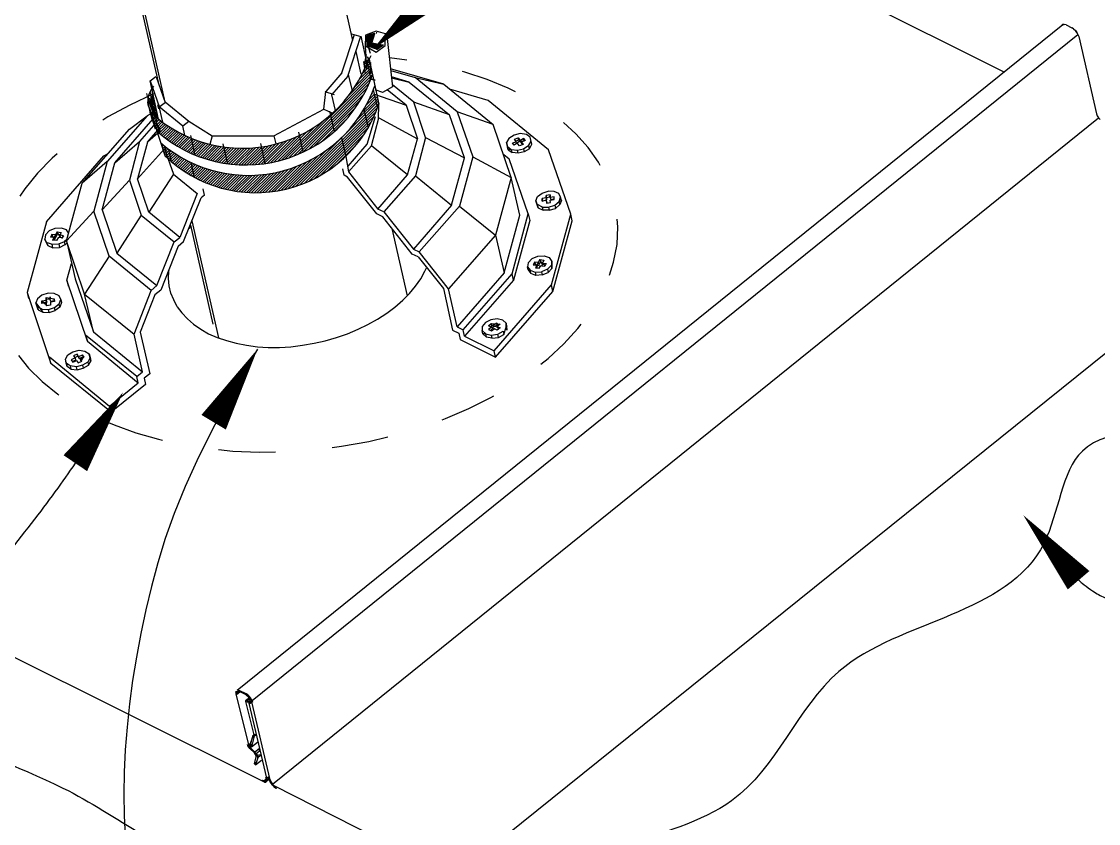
# Model space of a CAD drawing. Extents: x 137.7 to 146.2, y -37.9 to -26.9.
# Drawn here: x 142.067 to 143.96, y -30.284 to -28.875 of the extents above; entities that cross this region are included whole.
import ezdxf

# ---------------------------------------------------------------- set-up
doc = ezdxf.new("R2010")
doc.units = 0
doc.header["$LTSCALE"] = 0.5
doc.header["$MEASUREMENT"] = 0
doc.linetypes.add('HIDDEN', pattern=[0.375, 0.25, -0.125])
doc.layers.get('0').update_dxf_attribs({"linetype": 'CONTINUOUS'})
doc.layers.add('DIM', color=4, linetype='CONTINUOUS')
doc.layers.add('DWG', color=2, linetype='CONTINUOUS')

# ---------------------------------------------------------------- blocks, each defined once
blk = doc.blocks.new('*X0')
at = {"color": 0}
for p, q in [((8.5481, 8.7773), (8.6108, 8.7773)), ((8.5481, 8.7734), (8.6096, 8.7734)), ((8.5481, 8.7695), (8.6084, 8.7695)), ((8.5481, 8.7656), (8.6073, 8.7656)), ((8.5481, 8.7617), (8.6061, 8.7617)), ((8.5481, 8.7578), (8.605, 8.7578)), ((8.5481, 8.7539), (8.6038, 8.7539)), ((8.5481, 8.75), (8.6027, 8.75)), ((8.5481, 8.7461), (8.6015, 8.7461)), ((8.5481, 8.7422), (8.6004, 8.7422)), ((8.5481, 8.7383), (8.5992, 8.7383)), ((8.5481, 8.7344), (8.598, 8.7344)), ((8.5481, 8.7305), (8.5969, 8.7305)), ((8.5481, 8.7266), (8.5957, 8.7266)), ((8.5481, 8.7227), (8.5946, 8.7227)), ((8.5481, 8.7188), (8.5934, 8.7188)), ((8.5481, 8.7148), (8.6, 8.7148)), ((8.5481, 8.7109), (8.5983, 8.7109)), ((8.5499, 8.7812), (8.6119, 8.7812)), ((8.5554, 8.7852), (8.6131, 8.7852)), ((8.5609, 8.7891), (8.6142, 8.7891)), ((8.5777, 8.793), (8.6154, 8.793)), ((8.5966, 8.7969), (8.6165, 8.7969)), ((8.6155, 8.8008), (8.6177, 8.8008)), ((8.5481, 8.707), (8.5891, 8.707)), ((8.5481, 8.7031), (8.58, 8.7031)), ((8.5481, 8.6992), (8.5709, 8.6992)), ((8.5481, 8.6953), (8.5618, 8.6953)), ((8.6049, 8.6836), (8.6133, 8.6836)), ((8.6058, 8.6875), (8.6146, 8.6875)), ((8.6059, 8.6797), (8.61, 8.6797)), ((8.6068, 8.6914), (8.6087, 8.6914)), ((8.6108, 8.6758), (8.6193, 8.6758)), ((8.6204, 8.6836), (8.6428, 8.6836)), ((8.6277, 8.6797), (8.631, 8.6797)), ((8.6295, 8.6758), (8.6355, 8.6758)), ((8.6434, 8.668), (8.6439, 8.668)), ((8.6446, 8.6875), (8.6545, 8.6875)), ((8.6486, 8.6719), (8.6497, 8.6719)), ((8.6538, 8.6758), (8.6556, 8.6758)), ((8.659, 8.6797), (8.6615, 8.6797)), ((8.6642, 8.6836), (8.6673, 8.6836)), ((8.6662, 8.6914), (8.679, 8.6914)), ((8.6694, 8.6875), (8.6732, 8.6875)), ((8.678, 8.6953), (8.6847, 8.6953))]:
    blk.add_line(p, q, dxfattribs=at)
blk = doc.blocks.new('*X1')
at = {"color": 0}
for p, q in [((8.5983, 8.7109), (8.6117, 8.7109)), ((8.6117, 8.7109), (8.6217, 8.7109)), ((8.5578, 8.6914), (8.5913, 8.6914)), ((8.5618, 8.6953), (8.5864, 8.6953)), ((8.5686, 8.6875), (8.5962, 8.6875)), ((8.5709, 8.6992), (8.5815, 8.6992)), ((8.5794, 8.6836), (8.6011, 8.6836)), ((8.58, 8.7031), (8.5932, 8.7031)), ((8.5815, 8.6992), (8.597, 8.6992)), ((8.5864, 8.6953), (8.6028, 8.6953)), ((8.5891, 8.707), (8.59, 8.707)), ((8.59, 8.707), (8.6107, 8.707)), ((8.5902, 8.6797), (8.6059, 8.6797)), ((8.5913, 8.6914), (8.6068, 8.6914)), ((8.5932, 8.7031), (8.6098, 8.7031)), ((8.5962, 8.6875), (8.6058, 8.6875)), ((8.597, 8.6992), (8.6088, 8.6992)), ((8.601, 8.6758), (8.6108, 8.6758)), ((8.6011, 8.6836), (8.6049, 8.6836)), ((8.6028, 8.6953), (8.6078, 8.6953)), ((8.6078, 8.6953), (8.678, 8.6953)), ((8.6087, 8.6914), (8.6662, 8.6914)), ((8.6088, 8.6992), (8.6869, 8.6992)), ((8.6098, 8.7031), (8.6651, 8.7031)), ((8.61, 8.6797), (8.6277, 8.6797)), ((8.6107, 8.707), (8.6434, 8.707)), ((8.6118, 8.6719), (8.6486, 8.6719)), ((8.6133, 8.6836), (8.6204, 8.6836)), ((8.6146, 8.6875), (8.6446, 8.6875)), ((8.6193, 8.6758), (8.6295, 8.6758)), ((8.6226, 8.668), (8.6434, 8.668)), ((8.631, 8.6797), (8.659, 8.6797)), ((8.6334, 8.6641), (8.6419, 8.6641)), ((8.6355, 8.6758), (8.6538, 8.6758)), ((8.6428, 8.6836), (8.6642, 8.6836)), ((8.6439, 8.668), (8.6473, 8.668)), ((8.6497, 8.6719), (8.6526, 8.6719)), ((8.6545, 8.6875), (8.6694, 8.6875)), ((8.6556, 8.6758), (8.658, 8.6758)), ((8.6615, 8.6797), (8.6633, 8.6797)), ((8.6673, 8.6836), (8.6687, 8.6836)), ((8.6732, 8.6875), (8.674, 8.6875)), ((8.679, 8.6914), (8.6794, 8.6914))]:
    blk.add_line(p, q, dxfattribs=at)
blk = doc.blocks.new('*X2')
at = {"color": 0}
for p, q in [((8.5044, 8.5044), (8.5116, 8.5116)), ((8.4302, 8.3419), (8.5272, 8.4389)), ((8.455, 8.3887), (8.5233, 8.4571)), ((8.4747, 8.4305), (8.5194, 8.4752)), ((8.4909, 8.4688), (8.5155, 8.4934)), ((7.861, 7.7064), (8.539, 8.3843)), ((7.8957, 7.7189), (8.5279, 8.3511)), ((8.346, 8.2135), (8.5351, 8.4025)), ((8.3973, 8.2868), (8.5312, 8.4207)), ((7.9326, 7.7337), (8.513, 8.3141)), ((7.9726, 7.7516), (8.4951, 8.2742)), ((7.8829, 7.4631), (8.5858, 8.1659)), ((8.0167, 7.7736), (8.4731, 8.23)), ((8.0672, 7.802), (8.4447, 8.1795)), ((8.4156, 8.0178), (8.5819, 8.1841)), ((8.4594, 8.0837), (8.5765, 8.2008)), ((8.4894, 8.1359), (8.5644, 8.2109)), ((8.5125, 8.181), (8.5523, 8.2209)), ((8.531, 8.2217), (8.5403, 8.2309)), ((7.9148, 7.4729), (8.5897, 8.1477)), ((7.9485, 7.4844), (8.5831, 8.119)), ((7.9843, 7.4981), (8.5694, 8.0832)), ((8.1293, 7.8421), (8.4047, 8.1174)), ((6.7391, 8.065), (6.742, 8.0678)), ((6.7445, 8.0482), (6.7536, 8.0574)), ((6.7499, 8.0316), (6.7621, 8.0437)), ((6.7558, 8.0154), (6.7774, 8.0369)), ((6.7617, 7.9992), (6.7895, 8.027)), ((6.7628, 8.0444), (6.7642, 8.0459)), ((6.7643, 8.0459), (6.7654, 8.0471)), ((6.7676, 7.983), (6.8018, 8.0171)), ((6.7735, 7.9668), (6.8142, 8.0075)), ((6.7794, 7.9506), (6.8268, 7.998)), ((6.7853, 7.9344), (6.8396, 7.9887)), ((7.8283, 7.6957), (8.1388, 8.0063)), ((8.0228, 7.5146), (8.5529, 8.0447)), ((8.0651, 7.5348), (8.5327, 8.0024)), ((8.2331, 7.9237), (8.323, 8.0137)), ((6.7889, 7.9159), (6.7901, 7.9171)), ((6.7912, 7.9182), (6.8525, 7.9795)), ((6.8008, 7.9057), (6.8656, 7.9705)), ((6.8129, 7.8956), (6.8789, 7.9617)), ((6.8251, 7.8857), (6.8923, 7.953)), ((6.8374, 7.876), (6.906, 7.9445)), ((6.85, 7.8664), (6.9197, 7.9362)), ((6.8627, 7.857), (6.9337, 7.928)), ((6.8755, 7.8478), (6.9478, 7.9201)), ((6.8886, 7.8387), (6.9621, 7.9123)), ((6.9018, 7.8298), (6.9766, 7.9047)), ((6.9151, 7.8211), (6.9913, 7.8972)), ((7.7384, 7.6722), (7.9636, 7.8973)), ((7.7672, 7.6788), (8.0104, 7.9221)), ((7.7971, 7.6866), (8.0655, 7.955)), ((8.1129, 7.5605), (8.507, 7.9546)), ((8.1702, 7.5957), (8.4718, 7.8973)), ((6.8195, 7.8139), (6.8244, 7.8188)), ((6.9287, 7.8125), (7.0061, 7.89)), ((6.9424, 7.8041), (7.0212, 7.8829)), ((6.9562, 7.7959), (7.0364, 7.8761)), ((6.9703, 7.7879), (7.0518, 7.8694)), ((6.9845, 7.78), (7.0674, 7.8629)), ((6.9989, 7.7723), (7.0833, 7.8567)), ((7.0135, 7.7648), (7.0993, 7.8506)), ((7.0283, 7.7575), (7.1156, 7.8448)), ((7.0432, 7.7503), (7.132, 7.8391)), ((7.0584, 7.7434), (7.1487, 7.8337)), ((7.0737, 7.7366), (7.1656, 7.8285)), ((7.0892, 7.7301), (7.1827, 7.8236)), ((7.105, 7.7237), (7.2001, 7.8188)), ((7.1209, 7.7175), (7.2178, 7.8144)), ((7.1371, 7.7116), (7.2356, 7.8102)), ((7.5602, 7.6486), (7.7226, 7.811)), ((7.5837, 7.65), (7.7519, 7.8181)), ((7.6078, 7.652), (7.7823, 7.8265)), ((7.6324, 7.6545), (7.8143, 7.8363)), ((7.6578, 7.6578), (7.8479, 7.8479)), ((7.6838, 7.6617), (7.8835, 7.8614)), ((7.7107, 7.6665), (7.9218, 7.8776)), ((8.2519, 7.6553), (8.4122, 7.8156)), ((6.8249, 7.7971), (6.8365, 7.8088)), ((6.8302, 7.7804), (6.8487, 7.7989)), ((6.8356, 7.7637), (6.8611, 7.7892)), ((6.8409, 7.7469), (6.8737, 7.7797)), ((6.8463, 7.7302), (6.8864, 7.7703)), ((6.8547, 7.7165), (6.8993, 7.7611)), ((6.866, 7.7057), (6.9124, 7.7521)), ((6.8776, 7.6952), (6.9256, 7.7432)), ((6.8892, 7.6847), (6.939, 7.7345)), ((6.9011, 7.6745), (6.9526, 7.726)), ((7.1534, 7.7059), (7.2538, 7.8062)), ((7.17, 7.7004), (7.2722, 7.8025)), ((7.1868, 7.6951), (7.2909, 7.7991)), ((7.2039, 7.69), (7.3099, 7.796)), ((7.2211, 7.6852), (7.3291, 7.7932)), ((7.2387, 7.6806), (7.3487, 7.7907)), ((7.2564, 7.6763), (7.3687, 7.7885)), ((7.2744, 7.6722), (7.3889, 7.7867)), ((7.2927, 7.6684), (7.4095, 7.7852)), ((7.3113, 7.6648), (7.4305, 7.7841)), ((7.3301, 7.6616), (7.4519, 7.7834)), ((7.3493, 7.6586), (7.4737, 7.7831)), ((7.3687, 7.656), (7.496, 7.7832)), ((7.3885, 7.6537), (7.5187, 7.7839)), ((7.4086, 7.6517), (7.5419, 7.785)), ((7.429, 7.65), (7.5657, 7.7867)), ((7.4499, 7.6487), (7.59, 7.7889)), ((7.4711, 7.6478), (7.615, 7.7918)), ((7.4927, 7.6474), (7.6407, 7.7954)), ((7.5147, 7.6473), (7.6671, 7.7997)), ((7.5372, 7.6477), (7.6944, 7.8049)), ((7.8233, 7.4477), (8.0994, 7.7237)), ((7.8525, 7.4547), (8.1652, 7.7675)), ((6.9131, 7.6644), (6.9663, 7.7176)), ((6.9253, 7.6545), (6.9802, 7.7094)), ((6.9376, 7.6447), (6.9943, 7.7014)), ((6.9501, 7.6351), (7.0085, 7.6936)), ((6.9628, 7.6257), (7.023, 7.6859)), ((6.9756, 7.6164), (7.0376, 7.6784)), ((6.9886, 7.6073), (7.0524, 7.6711)), ((7.0018, 7.5984), (7.0674, 7.664)), ((7.0151, 7.5897), (7.0826, 7.6571)), ((7.0287, 7.5811), (7.098, 7.6504)), ((7.0424, 7.5727), (7.1136, 7.6439)), ((7.0563, 7.5645), (7.1293, 7.6376)), ((7.7162, 7.429), (7.9239, 7.6367)), ((7.7418, 7.4324), (7.9614, 7.652)), ((7.768, 7.4366), (8.0021, 7.6706)), ((7.7952, 7.4416), (8.0472, 7.6937)), ((7.0703, 7.5565), (7.1453, 7.6314)), ((7.0846, 7.5486), (7.1615, 7.6255)), ((7.099, 7.541), (7.1779, 7.6199)), ((7.1136, 7.5335), (7.1945, 7.6144)), ((7.1284, 7.5262), (7.2114, 7.6091)), ((7.1435, 7.5191), (7.2285, 7.6041)), ((7.1587, 7.5122), (7.2458, 7.5993)), ((7.1741, 7.5055), (7.2634, 7.5948)), ((7.1897, 7.499), (7.2812, 7.5905)), ((7.2055, 7.4927), (7.2992, 7.5865)), ((7.2215, 7.4867), (7.3176, 7.5827)), ((7.2378, 7.4808), (7.3362, 7.5793)), ((7.2542, 7.4752), (7.3551, 7.5761)), ((7.2709, 7.4698), (7.3743, 7.5732)), ((7.2879, 7.4646), (7.3938, 7.5706)), ((7.305, 7.4597), (7.4136, 7.5683)), ((7.3225, 7.455), (7.4338, 7.5664)), ((7.3401, 7.4506), (7.4543, 7.5648)), ((7.3581, 7.4465), (7.4752, 7.5636)), ((7.3763, 7.4426), (7.4965, 7.5628)), ((7.3948, 7.439), (7.5182, 7.5624)), ((7.4136, 7.4357), (7.5403, 7.5624)), ((7.4326, 7.4326), (7.5629, 7.5629)), ((7.452, 7.43), (7.586, 7.5639)), ((7.4718, 7.4276), (7.6096, 7.5654)), ((7.4918, 7.4256), (7.6338, 7.5675)), ((7.5123, 7.4239), (7.6586, 7.5702)), ((7.5331, 7.4226), (7.6841, 7.5736)), ((7.5543, 7.4217), (7.7103, 7.5777)), ((7.5759, 7.4212), (7.7373, 7.5826)), ((7.598, 7.4212), (7.7652, 7.5884)), ((7.6205, 7.4217), (7.7942, 7.5953)), ((7.6436, 7.4226), (7.8243, 7.6033)), ((7.6672, 7.4241), (7.8558, 7.6127)), ((7.6914, 7.4262), (7.8889, 7.6237))]:
    blk.add_line(p, q, dxfattribs=at)

msp = doc.modelspace()

# ---------------------------------------------------------------- linework, layer by layer
at = {"layer": 'DIM', "color": 5}
for points, format in [([(142.6862, -28.9218, 0, 0.05, 0), (142.7972, -28.8209, 0.05, 0.05, 0)], "xyseb"), ([(142.4819, -29.4502, 0, 0.05, 0), (142.4047, -29.5788, 0.05, 0.05, 0)], "xyseb"), ([(142.2455, -29.5265, 0, 0.05, 0), (142.1615, -29.6508, 0.05, 0.05, 0)], "xyseb"), ([(142.2035, -29.5886, -0.006293), (142.1354, -29.6878, -0.011335), (142.0956, -29.7415, -0.000609), (142.0017, -29.8623, -0.006174), (141.9922, -29.874, -0.008787), (141.9469, -29.9274, -0.007753), (141.8935, -29.9862, -0.011373), (141.8504, -30.03, -0.009956), (141.7992, -30.0779, -0.015006), (141.7584, -30.1124, -0.01311), (141.7096, -30.1493, -0.02003), (141.6706, -30.1748, -0.017698), (141.6245, -30.2002, -0.026492), (141.6038, -30.2094, -0.009422), (141.544, -30.2308, -0.048001), (141.517, -30.2371, -0.027018), (141.468, -30.241)], "xyb"), ([(143.8278, -29.7422, 0, 0.05, 0), (143.925, -29.8565, 0.05, 0.05, 0)], "xyseb"), ([(143.9151, -29.8455, 0.018247), (143.9249, -29.8561, 0.032463), (143.931, -29.8615, 0.004555), (143.9457, -29.8727, 0.018328), (143.9495, -29.8754, 0.016001), (143.9602, -29.8817, 0.016768), (143.9708, -29.8871, 0.014035), (143.9829, -29.8924, 0.01489), (143.9947, -29.8967, 0.012119), (144.0084, -29.9009, 0.012966), (144.0213, -29.9041, 0.010389), (144.0364, -29.9072, 0.011171), (144.0506, -29.9095, 0.008894), (144.0544, -29.9099, 0.00119), (144.0826, -29.9127, 0.016026), (144.0951, -29.9134, 0.008936), (144.1174, -29.9137)], "xyb")]:
    msp.add_lwpolyline(points, format=format, dxfattribs=at)
msp.add_lwpolyline([(142.4819, -29.4502), (142.4409, -29.5204), (142.4066, -29.5833), (142.3781, -29.64), (142.3546, -29.6915), (142.3354, -29.739), (142.3197, -29.7834), (142.3066, -29.8258), (142.2954, -29.8673), (142.2854, -29.9088), (142.2765, -29.9503), (142.2688, -29.9918), (142.2622, -30.033), (142.2567, -30.074), (142.2525, -30.1145), (142.2494, -30.1545), (142.2475, -30.1938), (142.2469, -30.2323), (142.2475, -30.2701), (142.2493, -30.3071)], dxfattribs=at)
at = {"layer": 'DWG'}
for p, q in [((143.7931, -28.9631), (142.6357, -28.3841)), ((142.5895, -28.6475), (142.6487, -28.908)), ((142.2421, -28.6973), (142.307, -28.9811)), ((142.3195, -29.0162), (142.2565, -28.7387)), ((142.4461, -30.0497), (143.8975, -28.8797)), ((143.8975, -28.8797), (143.8957, -28.8809)), ((143.8999, -28.8797), (143.8975, -28.8797)), ((143.8975, -28.8797), (143.8999, -28.8797)), ((143.9029, -28.8803), (143.8999, -28.8797)), ((143.9029, -28.8803), (143.9131, -28.8857)), ((143.9161, -28.8875), (143.9131, -28.8857)), ((142.4725, -30.0677), (143.9239, -28.8977)), ((142.6302, -28.965), (142.652, -28.8976)), ((142.6404, -28.9707), (142.6632, -28.9002)), ((142.6469, -28.896), (142.6634, -28.9012)), ((142.6633, -28.9006), (142.6735, -28.9461)), ((142.6715, -28.8984), (142.6709, -28.9188)), ((142.6906, -28.8916), (142.6715, -28.8984)), ((142.6731, -28.9089), (142.6853, -28.9037)), ((142.6767, -28.8979), (142.674, -28.8999)), ((142.674, -28.8999), (142.674, -28.9169)), ((142.6853, -28.8967), (142.6748, -28.9019)), ((142.6748, -28.9019), (142.6748, -28.9054)), ((142.6853, -28.9037), (142.6748, -28.9176)), ((142.6879, -28.8956), (142.6767, -28.8979)), ((142.6783, -28.8984), (142.6853, -28.8967)), ((142.6783, -28.9054), (142.6783, -28.8984)), ((142.6829, -28.9126), (142.6879, -28.8956)), ((142.6908, -28.8933), (142.6901, -28.8958)), ((142.707, -28.8964), (142.6906, -28.8916)), ((142.7063, -28.9168), (142.707, -28.8964)), ((142.709, -28.8991), (142.7192, -28.9896)), ((143.9161, -28.8875), (143.9197, -28.8905)), ((143.9197, -28.8905), (143.9221, -28.8941)), ((143.9221, -28.8941), (143.9197, -28.8905)), ((143.9221, -28.8941), (143.9239, -28.8977)), ((143.9239, -28.8977), (143.9221, -28.8941)), ((143.9239, -28.8977), (143.9257, -28.9007)), ((143.9257, -28.9007), (143.9563, -29.0369)), ((142.6702, -28.9168), (142.6906, -28.9284)), ((142.6709, -28.9182), (142.6736, -28.9577)), ((142.6802, -28.9309), (142.6733, -28.9081)), ((142.674, -28.9169), (142.6922, -28.9234)), ((142.6748, -28.9054), (142.6836, -28.9159)), ((142.6748, -28.9176), (142.687, -28.9124)), ((142.6783, -28.9141), (142.6783, -28.9054)), ((142.687, -28.9211), (142.6783, -28.9141)), ((142.7023, -28.9161), (142.6829, -28.9126)), ((142.6836, -28.9159), (142.6888, -28.9193)), ((142.6923, -28.9211), (142.6836, -28.9193)), ((142.687, -28.9124), (142.6853, -28.9193)), ((142.6853, -28.9193), (142.6993, -28.9176)), ((142.7028, -28.9159), (142.687, -28.9211)), ((142.6888, -28.9193), (142.6923, -28.9211)), ((142.6906, -28.9284), (142.7063, -28.9168)), ((142.6922, -28.9234), (142.7023, -28.9161)), ((142.6923, -28.9228), (142.7028, -28.9159)), ((142.6993, -28.9176), (142.6923, -28.9228)), ((142.6923, -28.9211), (142.6923, -28.9211)), ((142.6544, -28.9274), (142.6634, -28.967)), ((142.6573, -28.9427), (142.6579, -28.9439)), ((142.67, -28.9505), (142.6734, -28.9326)), ((142.681, -28.9506), (142.6749, -28.9369)), ((142.6749, -28.9369), (142.6802, -28.9521)), ((142.6775, -28.9384), (142.695, -29.02)), ((142.6809, -28.9347), (142.6779, -28.9407)), ((142.6716, -28.966), (142.6688, -28.9448)), ((142.6798, -28.9553), (142.6696, -28.9469)), ((142.6813, -28.9481), (142.6728, -28.9462)), ((142.6739, -28.9444), (142.681, -28.9758)), ((142.6802, -28.9521), (142.6802, -28.9567)), ((142.681, -28.9666), (142.681, -28.9506)), ((142.8091, -28.9847), (142.7157, -28.958)), ((142.716, -28.9609), (142.7587, -28.9733)), ((142.2931, -28.9791), (142.3033, -28.9713)), ((142.308, -29.046), (142.2931, -28.9791)), ((142.2931, -28.9791), (142.3087, -29.0241)), ((142.3038, -28.9717), (142.3194, -29.0167)), ((142.6302, -28.965), (142.6019, -28.9975)), ((142.6404, -28.9707), (142.6121, -29.0032)), ((142.6413, -28.9675), (142.6479, -28.9967)), ((142.6885, -28.9775), (142.6793, -28.9749)), ((142.6794, -28.9753), (142.6885, -28.9775)), ((142.7485, -28.9811), (142.7173, -28.972)), ((142.7175, -28.9738), (142.7485, -28.9811)), ((142.7587, -28.9733), (142.8091, -28.9847)), ((142.8325, -29.0333), (142.7587, -28.9733)), ((142.2938, -28.9992), (142.297, -29.0375)), ((142.5984, -29.0288), (142.6019, -28.9975)), ((142.6001, -28.9975), (142.6166, -29.0027)), ((142.6853, -28.9948), (142.6926, -29.0267)), ((142.7021, -28.9995), (142.6884, -28.9946)), ((142.7192, -28.9896), (142.7015, -28.9995)), ((142.7431, -29.0219), (142.7098, -28.9949)), ((142.7563, -29.0165), (142.7188, -28.9861)), ((142.7485, -28.9811), (142.8193, -29.0387)), ((142.8091, -28.9847), (142.8961, -29.0555)), ((142.8871, -29.0135), (142.8217, -28.9943)), ((142.2886, -29.0058), (142.287, -29.0011)), ((142.2911, -29.0153), (142.2886, -29.0058)), ((142.2894, -29.0208), (142.2891, -29.0157)), ((142.2914, -29.0178), (142.2911, -29.0153)), ((142.2914, -29.0169), (142.2965, -29.0219)), ((142.2962, -29.0219), (142.2914, -29.0178)), ((142.2917, -29.018), (142.297, -29.0061)), ((142.3012, -29.043), (142.2917, -29.018)), ((142.3051, -29.0421), (142.2922, -29.0095)), ((142.2922, -29.0095), (142.3012, -29.043)), ((142.297, -29.0375), (142.2975, -29.0017)), ((142.297, -29.0061), (142.3014, -29.0221)), ((142.2975, -29.0017), (142.3009, -29.0407)), ((142.3012, -29.0227), (142.2994, -29.0148)), ((142.3092, -29.0245), (142.3194, -29.0167)), ((142.3192, -29.0159), (142.3612, -29.0495)), ((142.6121, -29.0032), (142.6184, -29.0312)), ((142.6854, -29.0018), (142.7431, -29.0219)), ((142.7773, -29.0783), (142.7563, -29.0165)), ((142.8193, -29.0387), (142.7563, -29.0165)), ((142.9933, -29.0999), (142.8871, -29.0135)), ((142.2982, -29.0345), (142.2877, -29.0405)), ((142.3068, -29.0685), (142.2894, -29.0208)), ((142.2939, -29.0303), (142.2913, -29.0258)), ((142.2913, -29.0258), (142.2926, -29.0337)), ((142.2926, -29.0337), (142.3018, -29.0634)), ((142.2939, -29.0325), (142.2939, -29.0303)), ((142.2945, -29.0344), (142.2939, -29.0325)), ((142.2951, -29.0385), (142.2945, -29.0344)), ((142.3192, -29.1105), (142.295, -29.0349)), ((142.3009, -29.0407), (142.3025, -29.0242)), ((142.3025, -29.0242), (142.3051, -29.0421)), ((142.3082, -29.028), (142.3067, -29.0212)), ((142.3087, -29.0241), (142.3507, -29.0577)), ((142.3152, -29.0516), (142.3091, -29.0241)), ((142.5104, -29.0753), (142.5984, -29.0288)), ((142.5984, -29.0288), (142.6137, -29.0357)), ((142.617, -29.0677), (142.6089, -29.032)), ((142.6687, -29.029), (142.6762, -29.0616)), ((142.6942, -29.0443), (142.695, -29.0215)), ((142.7431, -29.0219), (142.7629, -29.0807)), ((142.8325, -29.0333), (142.8601, -29.1125)), ((142.8961, -29.0555), (142.8325, -29.0333)), ((143.9563, -29.0369), (143.9575, -29.0405)), ((143.9563, -29.0369), (143.9575, -29.0405)), ((142.2877, -29.0405), (142.2175, -29.1209)), ((142.2307, -29.1227), (142.2985, -29.0459)), ((142.2565, -29.0639), (142.2877, -29.0405)), ((142.307, -29.0481), (142.2745, -29.0855)), ((142.2955, -29.041), (142.2951, -29.0385)), ((142.2958, -29.0426), (142.2955, -29.041)), ((142.2958, -29.0451), (142.2958, -29.0426)), ((142.2973, -29.0476), (142.2958, -29.0451)), ((142.2985, -29.0459), (142.3053, -29.0408)), ((142.3022, -29.0469), (142.3028, -29.0491)), ((142.3028, -29.0491), (142.3038, -29.0523)), ((142.3038, -29.0526), (142.3041, -29.045)), ((142.3038, -29.0523), (142.3069, -29.0589)), ((142.3063, -29.0599), (142.3038, -29.0526)), ((142.3507, -29.0577), (142.3609, -29.0499)), ((142.3612, -29.0495), (142.4019, -29.0753)), ((142.5079, -30.2147), (143.9599, -29.0441)), ((142.6747, -29.0899), (142.6891, -29.0417)), ((142.6819, -29.0933), (142.6951, -29.0441)), ((142.6951, -29.0441), (142.7629, -29.0807)), ((142.8457, -29.1143), (142.8193, -29.0387)), ((142.9279, -29.1485), (142.8961, -29.0555)), ((143.9575, -29.0405), (143.9599, -29.0441)), ((143.9599, -29.0441), (143.9629, -29.0471)), ((142.1737, -29.1587), (142.2565, -29.0639)), ((142.2883, -29.0867), (142.31, -29.0615)), ((142.3112, -29.067), (142.2883, -29.0867)), ((142.3091, -29.0643), (142.3063, -29.0599)), ((142.3069, -29.0589), (142.3076, -29.0614)), ((142.3076, -29.0614), (142.3091, -29.0643)), ((142.3541, -29.0748), (142.3503, -29.0581)), ((142.3723, -29.1094), (142.3645, -29.0749)), ((142.5536, -29.0688), (142.5617, -29.1041)), ((142.9327, -29.0741), (142.9237, -29.0801)), ((142.9435, -29.0717), (142.9327, -29.0741)), ((142.9543, -29.0729), (142.9435, -29.0717)), ((142.9609, -29.0777), (142.9543, -29.0729)), ((142.2307, -29.1227), (142.2745, -29.0855)), ((142.2745, -29.0855), (142.2565, -29.1533)), ((142.2883, -29.0867), (142.2709, -29.1509)), ((142.3236, -29.1147), (142.3189, -29.0938)), ((142.4019, -29.0753), (142.3982, -29.0905)), ((142.4019, -29.0753), (142.5104, -29.0753)), ((142.4211, -29.0898), (142.429, -29.1245)), ((142.4955, -29.1241), (142.4875, -29.0891)), ((142.5104, -29.0753), (142.5141, -29.0898)), ((142.6295, -29.0788), (142.637, -29.1116)), ((142.6409, -29.1287), (142.6747, -29.0899)), ((142.6417, -29.1389), (142.6819, -29.0933)), ((142.7455, -29.1443), (142.6819, -29.0933)), ((142.7455, -29.1443), (142.7629, -29.0807)), ((142.7773, -29.0783), (142.7593, -29.1461)), ((142.7773, -29.0783), (142.8457, -29.1143)), ((142.9237, -29.0801), (142.9195, -29.0873)), ((142.9213, -29.0945), (142.9195, -29.0873)), ((142.9195, -29.0873), (142.9225, -29.0999)), ((142.9207, -29.0927), (142.9213, -29.0939)), ((142.9297, -29.0885), (142.9363, -29.0855)), ((142.9327, -29.0921), (142.9297, -29.0885)), ((142.9495, -29.0801), (142.9327, -29.0921)), ((142.9369, -29.0891), (142.9327, -29.0915)), ((142.9333, -29.0813), (142.9399, -29.0789)), ((142.9363, -29.0855), (142.9333, -29.0813)), ((142.9363, -29.0843), (142.9411, -29.0825)), ((142.9363, -29.0855), (142.9363, -29.0843)), ((142.9369, -29.0891), (142.9363, -29.0855)), ((142.9393, -29.0897), (142.9369, -29.0891)), ((142.9423, -29.0933), (142.9393, -29.0897)), ((142.9399, -29.0789), (142.9411, -29.0825)), ((142.9411, -29.0825), (142.9399, -29.0789)), ((142.9399, -29.0789), (142.9429, -29.0825)), ((142.9411, -29.0825), (142.9435, -29.0861)), ((142.9489, -29.0909), (142.9423, -29.0933)), ((142.9429, -29.0825), (142.9465, -29.0903)), ((142.9435, -29.0861), (142.9507, -29.0837)), ((142.9525, -29.0837), (142.9459, -29.0867)), ((142.9459, -29.0867), (142.9489, -29.0909)), ((142.9465, -29.0903), (142.9471, -29.0909)), ((142.9507, -29.0837), (142.9495, -29.0801)), ((142.9495, -29.0801), (142.9525, -29.0837)), ((142.9495, -29.0981), (142.9585, -29.0921)), ((142.9507, -29.0837), (142.9507, -29.0837)), ((142.9585, -29.0921), (142.9627, -29.0849)), ((142.9597, -29.0981), (142.9585, -29.0921)), ((142.9597, -29.0981), (142.9639, -29.0903)), ((142.9639, -29.0903), (142.9609, -29.0777)), ((142.9639, -29.0903), (142.9609, -29.0777)), ((142.9627, -29.0849), (142.9621, -29.0843)), ((142.1107, -29.2265), (142.2115, -29.1107)), ((142.2115, -29.1107), (142.2193, -29.1065)), ((142.2709, -29.1509), (142.3183, -29.0981)), ((142.3183, -29.0981), (142.3339, -29.1431)), ((142.3307, -29.121), (142.3258, -29.0991)), ((142.637, -29.1116), (142.6418, -29.1388)), ((142.8601, -29.1125), (142.8367, -29.1989)), ((142.8601, -29.1125), (142.9279, -29.1485)), ((142.9147, -29.1083), (142.9243, -29.1161)), ((142.9213, -29.0945), (142.9279, -29.0993)), ((142.9213, -29.0951), (142.9213, -29.0945)), ((142.9225, -29.0999), (142.9213, -29.0951)), ((142.9279, -29.0993), (142.9225, -29.0999)), ((142.9225, -29.0999), (142.9291, -29.1047)), ((142.9291, -29.1047), (142.9279, -29.0993)), ((142.9279, -29.0993), (142.9387, -29.1005)), ((142.9399, -29.1059), (142.9291, -29.1047)), ((142.9387, -29.1005), (142.9495, -29.0981)), ((142.9399, -29.1059), (142.9387, -29.1005)), ((142.9507, -29.1035), (142.9399, -29.1059)), ((142.9495, -29.0981), (142.9507, -29.1035)), ((142.9597, -29.0981), (142.9507, -29.1035)), ((143.0323, -29.2133), (142.9933, -29.0999)), ((142.2175, -29.1209), (142.1737, -29.1587)), ((142.2175, -29.1209), (142.1941, -29.2079)), ((142.2085, -29.2055), (142.2307, -29.1227)), ((142.371, -29.1485), (142.3651, -29.1225)), ((142.8229, -29.1971), (142.8457, -29.1143)), ((142.9573, -29.2127), (142.9243, -29.1161)), ((142.2907, -29.2097), (142.2709, -29.1509)), ((142.3339, -29.1431), (142.2907, -29.2097)), ((142.3339, -29.1431), (142.3759, -29.1767)), ((142.6339, -29.1449), (142.6315, -29.1335)), ((142.6399, -29.1479), (142.6339, -29.1449)), ((142.6915, -29.2127), (142.6399, -29.1479)), ((142.6417, -29.1389), (142.6933, -29.2043)), ((142.6933, -29.2043), (142.7455, -29.1443)), ((142.7593, -29.1461), (142.7041, -29.2091)), ((142.7593, -29.1461), (142.8229, -29.1971)), ((142.9279, -29.1485), (142.9003, -29.2499)), ((142.9429, -29.2151), (142.9279, -29.1485)), ((142.1461, -29.2601), (142.1737, -29.1587)), ((142.2565, -29.1533), (142.2085, -29.2055)), ((142.2565, -29.1533), (142.2775, -29.2151)), ((142.3885, -29.1797), (142.3861, -29.1689)), ((142.3759, -29.1767), (142.3453, -29.2541)), ((142.3519, -29.2613), (142.3825, -29.1845)), ((142.3885, -29.1797), (142.3825, -29.1845)), ((142.9711, -29.1899), (142.9741, -29.1821)), ((142.9741, -29.1821), (142.9819, -29.1761)), ((142.9819, -29.1761), (142.9927, -29.1725)), ((142.9891, -29.1845), (142.9819, -29.1857)), ((142.9819, -29.1905), (142.9819, -29.1857)), ((142.9819, -29.1857), (142.9825, -29.1893)), ((142.9819, -29.1905), (142.9897, -29.1881)), ((142.9963, -29.1791), (142.9891, -29.1803)), ((142.9891, -29.1803), (142.9891, -29.1845)), ((142.9891, -29.1803), (142.9897, -29.1881)), ((142.9891, -29.1845), (142.9891, -29.1803)), ((142.9897, -29.1839), (142.9891, -29.1893)), ((142.9897, -29.1839), (142.9957, -29.1827)), ((142.9897, -29.1881), (142.9897, -29.1839)), ((142.9897, -29.1881), (142.9897, -29.1839)), ((143.0035, -29.1731), (142.9927, -29.1725)), ((142.9957, -29.1827), (142.9963, -29.1791)), ((142.9963, -29.1791), (142.9963, -29.1839)), ((142.9963, -29.1839), (142.9963, -29.1791)), ((143.0035, -29.1827), (142.9963, -29.1839)), ((142.9963, -29.1839), (142.9975, -29.1875)), ((142.9963, -29.1887), (143.0035, -29.1875)), ((142.9969, -29.1929), (142.9963, -29.1887)), ((142.9975, -29.1875), (143.0029, -29.1863)), ((143.0113, -29.1767), (143.0035, -29.1731)), ((143.0035, -29.1875), (143.0035, -29.1827)), ((143.0143, -29.1833), (143.0113, -29.1767)), ((143.0119, -29.1911), (143.0143, -29.1833)), ((143.0161, -29.1893), (143.0143, -29.1833)), ((142.2085, -29.2055), (142.2343, -29.2817)), ((142.7041, -29.2091), (142.6933, -29.2043)), ((142.8229, -29.1971), (142.7557, -29.2745)), ((142.7659, -29.2793), (142.8367, -29.1989)), ((142.8367, -29.1989), (142.9003, -29.2499)), ((142.9711, -29.1899), (142.9753, -29.2019)), ((142.9753, -29.2019), (142.9711, -29.1899)), ((142.9825, -29.2007), (142.9741, -29.1965)), ((142.9753, -29.2019), (142.9837, -29.2061)), ((142.9825, -29.1899), (142.9819, -29.1905)), ((142.9825, -29.1893), (142.9825, -29.1899)), ((142.9825, -29.2007), (142.9933, -29.2007)), ((142.9837, -29.2061), (142.9825, -29.2007)), ((142.9945, -29.2061), (142.9837, -29.2061)), ((142.9891, -29.1893), (142.9903, -29.1929)), ((142.9891, -29.1893), (142.9897, -29.1941)), ((142.9897, -29.1941), (142.9969, -29.1929)), ((142.9903, -29.1929), (142.9903, -29.1935)), ((142.9933, -29.2007), (143.0041, -29.1971)), ((142.9933, -29.2007), (142.9945, -29.2061)), ((142.9945, -29.2061), (143.0053, -29.2031)), ((143.0041, -29.1971), (143.0119, -29.1911)), ((143.0041, -29.1971), (143.0053, -29.2031)), ((143.0053, -29.2031), (143.0131, -29.1965)), ((143.0119, -29.1911), (143.0161, -29.1893)), ((143.0131, -29.1965), (143.0119, -29.1911)), ((143.0161, -29.1893), (143.0131, -29.1965)), ((142.1107, -29.2265), (142.0771, -29.3507)), ((142.1941, -29.2079), (142.1461, -29.2601)), ((142.2211, -29.2871), (142.1941, -29.2079)), ((142.2775, -29.2151), (142.2343, -29.2817)), ((142.2775, -29.2151), (142.3351, -29.2619)), ((142.3453, -29.2541), (142.2907, -29.2097)), ((142.4137, -29.4305), (142.3669, -29.2247)), ((142.7023, -29.2181), (142.6915, -29.2127)), ((142.7539, -29.2835), (142.7023, -29.2181)), ((142.7041, -29.2091), (142.7557, -29.2745)), ((144.2815, -29.2091), (142.8289, -30.3773)), ((142.9153, -29.3165), (142.9429, -29.2151)), ((142.9291, -29.3183), (142.9573, -29.2127)), ((142.9603, -29.2241), (142.9315, -29.3291)), ((142.9573, -29.2127), (142.9603, -29.2241)), ((142.9987, -29.3375), (143.0323, -29.2133)), ((143.0011, -29.3489), (143.0347, -29.2247)), ((143.0347, -29.2247), (143.0323, -29.2133)), ((142.1155, -29.2427), (142.1089, -29.2493)), ((142.1257, -29.2385), (142.1155, -29.2427)), ((142.1299, -29.2445), (142.1215, -29.2589)), ((142.1371, -29.2379), (142.1257, -29.2385)), ((142.1347, -29.2535), (142.1299, -29.2445)), ((142.1299, -29.2445), (142.1365, -29.2457)), ((142.1305, -29.2481), (142.1299, -29.2445)), ((142.1461, -29.2409), (142.1371, -29.2379)), ((142.1491, -29.2457), (142.1461, -29.2409)), ((142.3615, -29.2385), (142.3639, -29.2355)), ((142.3639, -29.2325), (142.4035, -29.4065)), ((142.718, -29.2382), (142.745, -29.3566)), ((142.1089, -29.2493), (142.1077, -29.2571)), ((142.1131, -29.2685), (142.1077, -29.2571)), ((142.1077, -29.2571), (142.1131, -29.2685)), ((142.1119, -29.2631), (142.1209, -29.2661)), ((142.1203, -29.2487), (142.1179, -29.2535)), ((142.1179, -29.2535), (142.1203, -29.2529)), ((142.1179, -29.2535), (142.1281, -29.2529)), ((142.1251, -29.2577), (142.1203, -29.2487)), ((142.1269, -29.2493), (142.1203, -29.2487)), ((142.1203, -29.2529), (142.1209, -29.2523)), ((142.1215, -29.2589), (142.1251, -29.2577)), ((142.1287, -29.2595), (142.1215, -29.2589)), ((142.1245, -29.2589), (142.1305, -29.2481)), ((142.1287, -29.2595), (142.1245, -29.2589)), ((142.1305, -29.2481), (142.1269, -29.2493)), ((142.1281, -29.2529), (142.1269, -29.2493)), ((142.1311, -29.2547), (142.1287, -29.2595)), ((142.1407, -29.2511), (142.1305, -29.2481)), ((142.1383, -29.2541), (142.1311, -29.2547)), ((142.1323, -29.2655), (142.1425, -29.2613)), ((142.1365, -29.2457), (142.1341, -29.2499)), ((142.1341, -29.2499), (142.1347, -29.2535)), ((142.1377, -29.2559), (142.1407, -29.2511)), ((142.1407, -29.2511), (142.1383, -29.2541)), ((142.1467, -29.2577), (142.1425, -29.2613)), ((142.1425, -29.2613), (142.1461, -29.2601)), ((142.1437, -29.2667), (142.1425, -29.2613)), ((142.1437, -29.2667), (142.1467, -29.2643)), ((142.1461, -29.2601), (142.1467, -29.2577)), ((142.1461, -29.2601), (142.1611, -29.3267)), ((142.1779, -29.3537), (142.1461, -29.2601)), ((142.3051, -29.3387), (142.3351, -29.2619)), ((142.3351, -29.2619), (142.3453, -29.2541)), ((142.3423, -29.2697), (142.3519, -29.2613)), ((142.9003, -29.2499), (142.8175, -29.3447)), ((142.9003, -29.2499), (142.9153, -29.3165)), ((142.1131, -29.2685), (142.1221, -29.2721)), ((142.1209, -29.2661), (142.1323, -29.2655)), ((142.1221, -29.2721), (142.1209, -29.2661)), ((142.1221, -29.2721), (142.1335, -29.2715)), ((142.1323, -29.2655), (142.1335, -29.2715)), ((142.1335, -29.2715), (142.1437, -29.2667)), ((142.2343, -29.2817), (142.3051, -29.3387)), ((142.3423, -29.2697), (142.3117, -29.3465)), ((142.7557, -29.2745), (142.7659, -29.2793)), ((142.8175, -29.3447), (142.7659, -29.2793)), ((142.1467, -29.3291), (142.1551, -29.2997)), ((142.2211, -29.2871), (142.1779, -29.3537)), ((142.2949, -29.3471), (142.2211, -29.2871)), ((142.7641, -29.2883), (142.7539, -29.2835)), ((142.7641, -29.2883), (142.8085, -29.3441)), ((142.9573, -29.2985), (142.9561, -29.3057)), ((142.9573, -29.2985), (142.9645, -29.2913)), ((142.9645, -29.2913), (142.9747, -29.2871)), ((142.9687, -29.2973), (142.9663, -29.3021)), ((142.9663, -29.3021), (142.9867, -29.3045)), ((142.9687, -29.2973), (142.9693, -29.3015)), ((142.9759, -29.2979), (142.9687, -29.2973)), ((142.9741, -29.3063), (142.9687, -29.2973)), ((142.9693, -29.3015), (142.9699, -29.3009)), ((142.9783, -29.2931), (142.9705, -29.3075)), ((142.9747, -29.2871), (142.9855, -29.2865)), ((142.9765, -29.3015), (142.9759, -29.2979)), ((142.9789, -29.2967), (142.9765, -29.3015)), ((142.9783, -29.2931), (142.9849, -29.2943)), ((142.9831, -29.3027), (142.9783, -29.2931)), ((142.9867, -29.3033), (142.9789, -29.2967)), ((142.9849, -29.2943), (142.9825, -29.2991)), ((142.9825, -29.2991), (142.9891, -29.2997)), ((142.9855, -29.2865), (142.9945, -29.2895)), ((142.9891, -29.2997), (142.9867, -29.3045)), ((142.9945, -29.2895), (142.9993, -29.2961)), ((142.9993, -29.3087), (142.9993, -29.2961)), ((142.9993, -29.2961), (142.9993, -29.3087)), ((142.3255, -29.3261), (142.3261, -29.3129)), ((142.3261, -29.3129), (142.3273, -29.3087)), ((142.7689, -29.3267), (142.7761, -29.3135)), ((142.7761, -29.3135), (142.7791, -29.3075)), ((142.9153, -29.3165), (142.8325, -29.4113)), ((142.8433, -29.4167), (142.9291, -29.3183)), ((142.9315, -29.3291), (142.9291, -29.3183)), ((142.9573, -29.3111), (142.9561, -29.3057)), ((142.9561, -29.3057), (142.9609, -29.3117)), ((142.9573, -29.3111), (142.9621, -29.3177)), ((142.9609, -29.3117), (142.9573, -29.3111)), ((142.9609, -29.3117), (142.9699, -29.3153)), ((142.9621, -29.3177), (142.9609, -29.3117)), ((142.9711, -29.3207), (142.9621, -29.3177)), ((142.9699, -29.3153), (142.9807, -29.3147)), ((142.9699, -29.3153), (142.9711, -29.3207)), ((142.9705, -29.3075), (142.9771, -29.3081)), ((142.9705, -29.3075), (142.9735, -29.3075)), ((142.9819, -29.3201), (142.9711, -29.3207)), ((142.9735, -29.3075), (142.9741, -29.3063)), ((142.9771, -29.3081), (142.9795, -29.3039)), ((142.9795, -29.3039), (142.9831, -29.3027)), ((142.9915, -29.3099), (142.9807, -29.3147)), ((142.9807, -29.3147), (142.9819, -29.3201)), ((142.9819, -29.3201), (142.9927, -29.3159)), ((142.9867, -29.3045), (142.9867, -29.3033)), ((142.9981, -29.3033), (142.9915, -29.3099)), ((142.9915, -29.3099), (142.9927, -29.3159)), ((142.9927, -29.3159), (142.9993, -29.3087)), ((142.1467, -29.3291), (142.1491, -29.3399)), ((142.1827, -29.4365), (142.1467, -29.3291)), ((142.1611, -29.3267), (142.1935, -29.4197)), ((142.2949, -29.3471), (142.3051, -29.3387)), ((142.3267, -29.3393), (142.3255, -29.3261)), ((142.3297, -29.3519), (142.3267, -29.3393)), ((142.7491, -29.3525), (142.7593, -29.3399)), ((142.7593, -29.3399), (142.7689, -29.3267)), ((142.9315, -29.3291), (142.8457, -29.4275)), ((142.8979, -29.4533), (142.9987, -29.3375)), ((143.0011, -29.3489), (142.9987, -29.3375)), ((142.0771, -29.3507), (142.1185, -29.4755)), ((142.0771, -29.3507), (142.0795, -29.3615)), ((142.1029, -29.3555), (142.0951, -29.3621)), ((142.1137, -29.3519), (142.1029, -29.3555)), ((142.1245, -29.3525), (142.1137, -29.3519)), ((142.1173, -29.3585), (142.1167, -29.3627)), ((142.1173, -29.3633), (142.1173, -29.3585)), ((142.1329, -29.3567), (142.1245, -29.3525)), ((142.1359, -29.3633), (142.1329, -29.3567)), ((142.1935, -29.4197), (142.1779, -29.3537)), ((142.1779, -29.3537), (142.2649, -29.4239)), ((142.2649, -29.4239), (142.2949, -29.3471)), ((142.3015, -29.3549), (142.2757, -29.4203)), ((142.3117, -29.3465), (142.3015, -29.3549)), ((142.3345, -29.3639), (142.3297, -29.3519)), ((142.7371, -29.3645), (142.7491, -29.3525)), ((142.8085, -29.3441), (142.8247, -29.4173)), ((142.8325, -29.4113), (142.8175, -29.3447)), ((142.9003, -29.4647), (143.0011, -29.3489)), ((142.0951, -29.3621), (142.0921, -29.3693)), ((142.0963, -29.3813), (142.0921, -29.3693)), ((142.0921, -29.3693), (142.1047, -29.3855)), ((142.0951, -29.3759), (142.0963, -29.3813)), ((142.1035, -29.3801), (142.0951, -29.3759)), ((142.1029, -29.3657), (142.1101, -29.3645)), ((142.1029, -29.3657), (142.1113, -29.3729)), ((142.1029, -29.3699), (142.1029, -29.3657)), ((142.1041, -29.3693), (142.1029, -29.3657)), ((142.1101, -29.3693), (142.1029, -29.3699)), ((142.1113, -29.3681), (142.1041, -29.3693)), ((142.1041, -29.3693), (142.1041, -29.3693)), ((142.1101, -29.3597), (142.1101, -29.3645)), ((142.1107, -29.3633), (142.1101, -29.3597)), ((142.1101, -29.3597), (142.1245, -29.3621)), ((142.1101, -29.3645), (142.1101, -29.3597)), ((142.1101, -29.3645), (142.1113, -29.3681)), ((142.1113, -29.3681), (142.1101, -29.3693)), ((142.1167, -29.3627), (142.1107, -29.3633)), ((142.1107, -29.3741), (142.1107, -29.3633)), ((142.1179, -29.3729), (142.1107, -29.3741)), ((142.1113, -29.3735), (142.1107, -29.3741)), ((142.1113, -29.3729), (142.1113, -29.3735)), ((142.1143, -29.3807), (142.1251, -29.3771)), ((142.1185, -29.3669), (142.1173, -29.3633)), ((142.1251, -29.3669), (142.1179, -29.3681)), ((142.1179, -29.3681), (142.1179, -29.3729)), ((142.1245, -29.3657), (142.1185, -29.3669)), ((142.1245, -29.3621), (142.1251, -29.3669)), ((142.1251, -29.3669), (142.1245, -29.3621)), ((142.1245, -29.3621), (142.1245, -29.3657)), ((142.1251, -29.3771), (142.1329, -29.3705)), ((142.1263, -29.3825), (142.1251, -29.3771)), ((142.1341, -29.3765), (142.1263, -29.3825)), ((142.1329, -29.3705), (142.1359, -29.3633)), ((142.1341, -29.3765), (142.1329, -29.3705)), ((142.1371, -29.3687), (142.1341, -29.3765)), ((142.1359, -29.3633), (142.1371, -29.3687)), ((142.3405, -29.3759), (142.3345, -29.3639)), ((142.3405, -29.3759), (142.3489, -29.3867)), ((142.7089, -29.3873), (142.7233, -29.3765)), ((142.7233, -29.3765), (142.7371, -29.3645)), ((142.0963, -29.3813), (142.1047, -29.3855)), ((142.1035, -29.3801), (142.1143, -29.3807)), ((142.1047, -29.3855), (142.1155, -29.3861)), ((142.1155, -29.3861), (142.1143, -29.3807)), ((142.1155, -29.3861), (142.1263, -29.3825)), ((142.3489, -29.3867), (142.3585, -29.3969)), ((142.3585, -29.3969), (142.3693, -29.4065)), ((142.6927, -29.3975), (142.7089, -29.3873)), ((142.9033, -29.3969), (142.8919, -29.3987)), ((142.9129, -29.3993), (142.9033, -29.3969)), ((142.3693, -29.4065), (142.3819, -29.4155)), ((142.3819, -29.4155), (142.3957, -29.4233)), ((142.6399, -29.4233), (142.6585, -29.4155)), ((142.6585, -29.4155), (142.6759, -29.4071)), ((142.6759, -29.4071), (142.6927, -29.3975)), ((142.8325, -29.4113), (142.8433, -29.4167)), ((142.8823, -29.4035), (142.8769, -29.4107)), ((142.8769, -29.4107), (142.8769, -29.4179)), ((142.8919, -29.3987), (142.8823, -29.4035)), ((142.8877, -29.4095), (142.8925, -29.4053)), ((142.9033, -29.4173), (142.8877, -29.4095)), ((142.8931, -29.4119), (142.8877, -29.4161)), ((142.8913, -29.4107), (142.9027, -29.4041)), ((142.8937, -29.4155), (142.8919, -29.4173)), ((142.8925, -29.4053), (142.9081, -29.4065)), ((142.8937, -29.4089), (142.8925, -29.4053)), ((142.8931, -29.4185), (142.8979, -29.4149)), ((142.8979, -29.4077), (142.8937, -29.4155)), ((142.9081, -29.4131), (142.8937, -29.4089)), ((142.8985, -29.4113), (142.8979, -29.4077)), ((142.9039, -29.4077), (142.8985, -29.4113)), ((142.9027, -29.4041), (142.9039, -29.4077)), ((142.9081, -29.4065), (142.9033, -29.4107)), ((142.9039, -29.4143), (142.9033, -29.4107)), ((142.9033, -29.4107), (142.9081, -29.4131)), ((142.9081, -29.4131), (142.9033, -29.4173)), ((142.9189, -29.4047), (142.9129, -29.3993)), ((142.9147, -29.4245), (142.9189, -29.4119)), ((142.9189, -29.4119), (142.9189, -29.4047)), ((142.9189, -29.4047), (142.9201, -29.4173)), ((142.9201, -29.4101), (142.9189, -29.4119)), ((142.9201, -29.4173), (142.9201, -29.4101)), ((142.1797, -29.4257), (142.1827, -29.4365)), ((142.2697, -29.4983), (142.1797, -29.4257)), ((142.1935, -29.4197), (142.2799, -29.4905)), ((142.2799, -29.4905), (142.2649, -29.4239)), ((142.2757, -29.4203), (142.2925, -29.4935)), ((142.3957, -29.4233), (142.4107, -29.4299)), ((142.4107, -29.4299), (142.4275, -29.4353)), ((142.6009, -29.4359), (142.6207, -29.4299)), ((142.6207, -29.4299), (142.6399, -29.4233)), ((142.8247, -29.4173), (142.8355, -29.4221)), ((142.8355, -29.4221), (142.8379, -29.4335)), ((142.8379, -29.4335), (142.9003, -29.4647)), ((142.8457, -29.4275), (142.8433, -29.4167)), ((142.8457, -29.4275), (142.8979, -29.4533)), ((142.8781, -29.4233), (142.8769, -29.4179)), ((142.8769, -29.4179), (142.8829, -29.4233)), ((142.8781, -29.4233), (142.8841, -29.4293)), ((142.8829, -29.4233), (142.8781, -29.4233)), ((142.8841, -29.4293), (142.8829, -29.4233)), ((142.8829, -29.4233), (142.8925, -29.4257)), ((142.8937, -29.4311), (142.8841, -29.4293)), ((142.8877, -29.4161), (142.8931, -29.4185)), ((142.8919, -29.4173), (142.8931, -29.4185)), ((142.8925, -29.4257), (142.9039, -29.4239)), ((142.8925, -29.4257), (142.8937, -29.4311)), ((142.8937, -29.4311), (142.9051, -29.4299)), ((142.9039, -29.4239), (142.9135, -29.4191)), ((142.9051, -29.4299), (142.9039, -29.4239)), ((142.9051, -29.4299), (142.9147, -29.4245)), ((142.9135, -29.4191), (142.9147, -29.4245)), ((142.1569, -29.4551), (142.1683, -29.4521)), ((142.1683, -29.4521), (142.1785, -29.4539)), ((142.1827, -29.4365), (142.2721, -29.5097)), ((142.4275, -29.4353), (142.4443, -29.4401)), ((142.4443, -29.4401), (142.4623, -29.4437)), ((142.4623, -29.4437), (142.4815, -29.4461)), ((142.4815, -29.4461), (142.5007, -29.4473)), ((142.5007, -29.4473), (142.5205, -29.4473)), ((142.5205, -29.4473), (142.5403, -29.4461)), ((142.5403, -29.4461), (142.5607, -29.4437)), ((142.5607, -29.4437), (142.5811, -29.4401)), ((142.5811, -29.4401), (142.6009, -29.4359)), ((142.9003, -29.4647), (142.8979, -29.4533)), ((142.1161, -29.4641), (142.2217, -29.5505)), ((142.1185, -29.4755), (142.1161, -29.4641)), ((142.1443, -29.4683), (142.1485, -29.4605)), ((142.1455, -29.4737), (142.1443, -29.4683)), ((142.1455, -29.4749), (142.1443, -29.4683)), ((142.1485, -29.4605), (142.1569, -29.4551)), ((142.1611, -29.4659), (142.1545, -29.4689)), ((142.1545, -29.4689), (142.1569, -29.4731)), ((142.1617, -29.4695), (142.1569, -29.4719)), ((142.1569, -29.4731), (142.1641, -29.4701)), ((142.1569, -29.4719), (142.1569, -29.4731)), ((142.1647, -29.4593), (142.1581, -29.4623)), ((142.1581, -29.4623), (142.1611, -29.4653)), ((142.1581, -29.4623), (142.1611, -29.4659)), ((142.1611, -29.4653), (142.1653, -29.4629)), ((142.1611, -29.4659), (142.1617, -29.4695)), ((142.1641, -29.4701), (142.1665, -29.4743)), ((142.1647, -29.4593), (142.1683, -29.4671)), ((142.1683, -29.4671), (142.1647, -29.4593)), ((142.1665, -29.4743), (142.1731, -29.4713)), ((142.1677, -29.4635), (142.1743, -29.4605)), ((142.1683, -29.4671), (142.1677, -29.4635)), ((142.1683, -29.4671), (142.1749, -29.4641)), ((142.1707, -29.4671), (142.1683, -29.4671)), ((142.1707, -29.4671), (142.1773, -29.4647)), ((142.1731, -29.4713), (142.1707, -29.4671)), ((142.1713, -29.4707), (142.1707, -29.4671)), ((142.1755, -29.4647), (142.1713, -29.4707)), ((142.1713, -29.4707), (142.1731, -29.4713)), ((142.1743, -29.4605), (142.1749, -29.4641)), ((142.1773, -29.4647), (142.1743, -29.4605)), ((142.1749, -29.4641), (142.1755, -29.4647)), ((142.1785, -29.4539), (142.1857, -29.4587)), ((142.1875, -29.4653), (142.1833, -29.4731)), ((142.1845, -29.4785), (142.1887, -29.4713)), ((142.1887, -29.4713), (142.1857, -29.4587)), ((142.1857, -29.4587), (142.1875, -29.4653)), ((142.1869, -29.4641), (142.1857, -29.4587)), ((142.1869, -29.4647), (142.1875, -29.4653)), ((142.1875, -29.4653), (142.1869, -29.4647)), ((142.1875, -29.4653), (142.1887, -29.4713)), ((142.2247, -29.5613), (142.1185, -29.4755)), ((142.1455, -29.4737), (142.1473, -29.4809)), ((142.1455, -29.4749), (142.1455, -29.4737)), ((142.1473, -29.4809), (142.1455, -29.4749)), ((142.1527, -29.4797), (142.1455, -29.4749)), ((142.1539, -29.4857), (142.1473, -29.4809)), ((142.1527, -29.4797), (142.1539, -29.4857)), ((142.1635, -29.4815), (142.1527, -29.4797)), ((142.1539, -29.4857), (142.1647, -29.4869)), ((142.1743, -29.4785), (142.1635, -29.4815)), ((142.1647, -29.4869), (142.1635, -29.4815)), ((142.1647, -29.4869), (142.1755, -29.4839)), ((142.1833, -29.4731), (142.1743, -29.4785)), ((142.1743, -29.4785), (142.1755, -29.4839)), ((142.1755, -29.4839), (142.1845, -29.4785)), ((142.1833, -29.4731), (142.1845, -29.4785)), ((142.2697, -29.4983), (142.2799, -29.4905)), ((142.2217, -29.5505), (142.2721, -29.5097)), ((142.2721, -29.5097), (142.2697, -29.4983)), ((142.2925, -29.4935), (142.2823, -29.5013)), ((142.2823, -29.5013), (142.2847, -29.5127)), ((142.2847, -29.5127), (142.2247, -29.5613)), ((141.1843, -29.5571), (142.4911, -30.2099)), ((142.2247, -29.5613), (142.2217, -29.5505)), ((142.4437, -30.0533), (142.4443, -30.0515)), ((142.4437, -30.0533), (142.4437, -30.0563)), ((142.4455, -30.0545), (142.4437, -30.0563)), ((142.4437, -30.0563), (142.4449, -30.0557)), ((142.4437, -30.0563), (142.4659, -30.1457)), ((142.4443, -30.0515), (142.4521, -30.0521)), ((142.4455, -30.0545), (142.4491, -30.0509)), ((142.4467, -30.0527), (142.4455, -30.0545)), ((142.4509, -30.0533), (142.4455, -30.0575)), ((142.4455, -30.0575), (142.4455, -30.0545)), ((142.4479, -30.0497), (142.4461, -30.0497)), ((142.4485, -30.0521), (142.4467, -30.0527)), ((142.4509, -30.0509), (142.4479, -30.0497)), ((142.4497, -30.0515), (142.4485, -30.0521)), ((142.4515, -30.0527), (142.4485, -30.0521)), ((142.4491, -30.0509), (142.4509, -30.0533)), ((142.4521, -30.0521), (142.4509, -30.0509)), ((142.4617, -30.0563), (142.4509, -30.0509)), ((142.4617, -30.0581), (142.4515, -30.0527)), ((142.4647, -30.0581), (142.4617, -30.0563)), ((142.4617, -30.0563), (142.4647, -30.0581)), ((142.4617, -30.0581), (142.4683, -30.0629)), ((142.4653, -30.0605), (142.4617, -30.0581)), ((142.4677, -30.0611), (142.4647, -30.0581)), ((142.4617, -30.0671), (142.4605, -30.0677)), ((142.4605, -30.0677), (142.4605, -30.0695)), ((142.4605, -30.0695), (142.4761, -30.1307)), ((142.4629, -30.0707), (142.4605, -30.0695)), ((142.4605, -30.0695), (142.4713, -30.0719)), ((142.4617, -30.0671), (142.4665, -30.0629)), ((142.4635, -30.0671), (142.4617, -30.0671)), ((142.4629, -30.0695), (142.4629, -30.0707)), ((142.4629, -30.0695), (142.4725, -30.0695)), ((142.4641, -30.0695), (142.4629, -30.0695)), ((142.4677, -30.0641), (142.4635, -30.0671)), ((142.4635, -30.0671), (142.4659, -30.0689)), ((142.4659, -30.0707), (142.4641, -30.0695)), ((142.4701, -30.0641), (142.4653, -30.0605)), ((142.4677, -30.0713), (142.4659, -30.0689)), ((142.4689, -30.0737), (142.4659, -30.0707)), ((142.4671, -30.0725), (142.4677, -30.0635)), ((142.4983, -30.2045), (142.4671, -30.0725)), ((142.4701, -30.0641), (142.4677, -30.0611)), ((142.4677, -30.0635), (142.4677, -30.0641)), ((142.4707, -30.0695), (142.4677, -30.0713)), ((142.4677, -30.0713), (142.4689, -30.0737)), ((142.4725, -30.0677), (142.4701, -30.0641)), ((142.4701, -30.0671), (142.4701, -30.0641)), ((142.4719, -30.0701), (142.4701, -30.0671)), ((142.4713, -30.0719), (142.4707, -30.0695)), ((142.5043, -30.2075), (142.4719, -30.0701)), ((142.4737, -30.0713), (142.4725, -30.0677)), ((142.4749, -30.1283), (142.4665, -30.1499)), ((142.4689, -30.1475), (142.4743, -30.1289)), ((142.4761, -30.1307), (142.4713, -30.1493)), ((142.4743, -30.1289), (142.4761, -30.1307)), ((142.4791, -30.1283), (142.4749, -30.1283)), ((142.4761, -30.1307), (142.4791, -30.1283)), ((142.4641, -30.1451), (142.4689, -30.1517)), ((142.4647, -30.1475), (142.4641, -30.1451)), ((142.4683, -30.1523), (142.4647, -30.1475)), ((142.4659, -30.1457), (142.4701, -30.1427)), ((142.4671, -30.1487), (142.4659, -30.1457)), ((142.4665, -30.1499), (142.4689, -30.1475)), ((142.4689, -30.1505), (142.4671, -30.1487)), ((142.4767, -30.1601), (142.4683, -30.1523)), ((142.4719, -30.1457), (142.4689, -30.1475)), ((142.4689, -30.1475), (142.4713, -30.1493)), ((142.4701, -30.1499), (142.4689, -30.1505)), ((142.4689, -30.1517), (142.4689, -30.1505)), ((142.4689, -30.1505), (142.4797, -30.1613)), ((142.4713, -30.1493), (142.4815, -30.1409)), ((142.4845, -30.1529), (142.4773, -30.1589)), ((142.4851, -30.1565), (142.4845, -30.1529)), ((142.4773, -30.1589), (142.4767, -30.1601)), ((142.4785, -30.1625), (142.4767, -30.1601)), ((142.4767, -30.1601), (142.4809, -30.1655)), ((142.4767, -30.1601), (142.4785, -30.1625)), ((142.4767, -30.1793), (142.4797, -30.1667)), ((142.4797, -30.1643), (142.4785, -30.1625)), ((142.4785, -30.1625), (142.4809, -30.1637)), ((142.4821, -30.1685), (142.4785, -30.1811)), ((142.4785, -30.1811), (142.4887, -30.1727)), ((142.4797, -30.1613), (142.4851, -30.1565)), ((142.4797, -30.1613), (142.4809, -30.1637)), ((142.4797, -30.1667), (142.4797, -30.1643)), ((142.4809, -30.1637), (142.4869, -30.1625)), ((142.4809, -30.1655), (142.4809, -30.1637)), ((142.4809, -30.1637), (142.4821, -30.1661)), ((142.4869, -30.1643), (142.4821, -30.1685)), ((142.4821, -30.1661), (142.4821, -30.1685)), ((142.4821, -30.1685), (142.4821, -30.1661)), ((142.4869, -30.1625), (142.4869, -30.1643)), ((142.4791, -30.1769), (142.4767, -30.1793)), ((142.4785, -30.1811), (142.4767, -30.1793)), ((142.4767, -30.1793), (142.4785, -30.1811)), ((142.4905, -30.2081), (142.4935, -30.2087)), ((142.4911, -30.2099), (142.4905, -30.2081)), ((142.4911, -30.2099), (142.4983, -30.2069)), ((142.4941, -30.2111), (142.4911, -30.2099)), ((142.4935, -30.2087), (142.4959, -30.2069)), ((142.4959, -30.2081), (142.4935, -30.2087)), ((142.4983, -30.2081), (142.4941, -30.2111)), ((142.4959, -30.2039), (142.4965, -30.2033)), ((142.4965, -30.2063), (142.4959, -30.2081)), ((142.4959, -30.2069), (142.4983, -30.2081)), ((142.4971, -30.2027), (142.4965, -30.2033)), ((142.4965, -30.2033), (142.4971, -30.2027)), ((142.4965, -30.2033), (142.4965, -30.2063)), ((142.4965, -30.2111), (142.5031, -30.2057)), ((142.4983, -30.2099), (142.4965, -30.2111)), ((142.5013, -30.2027), (142.4983, -30.2045)), ((142.4983, -30.2045), (142.4983, -30.2099)), ((142.4989, -30.2075), (142.4983, -30.2045)), ((142.5019, -30.2069), (142.4983, -30.2099)), ((142.4983, -30.2069), (142.4989, -30.2075)), ((142.4983, -30.2099), (142.4989, -30.2075)), ((142.4989, -30.2075), (142.5019, -30.2051)), ((142.5031, -30.2057), (142.5013, -30.2027)), ((142.5019, -30.2051), (142.5019, -30.2069)), ((142.5025, -30.2063), (142.5043, -30.2075)), ((142.5037, -30.2099), (142.5025, -30.2063)), ((142.5085, -30.2171), (142.5037, -30.2099)), ((142.5037, -30.2099), (142.5121, -30.2195)), ((142.5079, -30.2147), (142.5043, -30.2075)), ((142.4965, -30.2111), (142.4941, -30.2111)), ((142.4941, -30.2111), (142.4965, -30.2111)), ((142.5061, -30.2111), (142.5079, -30.2147)), ((142.5115, -30.2201), (142.5079, -30.2147)), ((142.8295, -30.3791), (142.5109, -30.2177)), ((142.5121, -30.2195), (142.5115, -30.2201)), ((142.5157, -30.2213), (142.5115, -30.2201)), ((142.5115, -30.2201), (142.5145, -30.2219)), ((142.5145, -30.2219), (142.5157, -30.2213))]:
    msp.add_line(p, q, dxfattribs=at)
for centre, radius, start, end in [((142.4548, -28.8618), 0.2356, 227.2857, 341.0215), ((142.4611, -28.8909), 0.2358, 228.7606, 340.902), ((142.3282, -29.0144), 0.0391, 138.1015, 211.7312), ((142.4656, -28.9092), 0.2358, 229.3303, 340.6029), ((142.4786, -28.9472), 0.2283, 225.6926, 341.3891)]:
    msp.add_arc(centre, radius, start, end, dxfattribs=at)
at = {"layer": 'DWG', "linetype": 'HIDDEN', "ltscale": 0.5}
msp.add_ellipse((142.5653, -29.2831), major_axis=(-0.5483, -0.0715), ratio=0.621661, start_param=-1.145998, end_param=4.358723, dxfattribs=at)
at = {"layer": 'DWG', "color": 46}
msp.add_spline([(144.327, -29.3607), (144.1436, -29.5755), (143.9316, -29.6295), (143.8642, -29.7912), (143.5037, -30.0169), (143.3149, -30.2442), (142.9758, -30.4348), (142.9353, -30.5503), (142.8343, -30.5927)], degree=3, dxfattribs=at)
msp.add_open_spline([(140.7291, -29.5316), (140.7975, -29.5517), (140.9739, -29.6094), (141.0565, -29.7869), (141.3282, -29.7475), (141.403, -29.9171), (141.6334, -29.8716), (141.8244, -30.111), (142.1644, -30.2124), (142.3613, -30.3716), (142.5824, -30.427), (142.6718, -30.5175), (142.81, -30.6384), (142.8343, -30.5927)], degree=3, knots=[0.14434, 0.14434, 0.14434, 0.14434, 0.296785, 0.421186, 0.79013, 0.836487, 0.924916, 1.374775, 1.649044, 1.974618, 2.13149, 2.285822, 2.441051, 2.441051, 2.441051, 2.441051], dxfattribs=at)

# ---------------------------------------------------------------- block references
at = {"layer": 'DWG'}
for name, p, xscale, yscale, zscale in [('*X0', (140.9644, -30.6558), 0.2, 0.2, 0.2), ('*X1', (140.9644, -30.6558), 0.2, 0.2, 0.2), ('*X2', (140.8417, -30.7764), 0.2157297911115106, 0.2157297911115106, 0.2157297911115106)]:
    msp.add_blockref(name, p, dxfattribs=dict(at, xscale=xscale, yscale=yscale, zscale=zscale))

doc.saveas('drawing.dxf')
